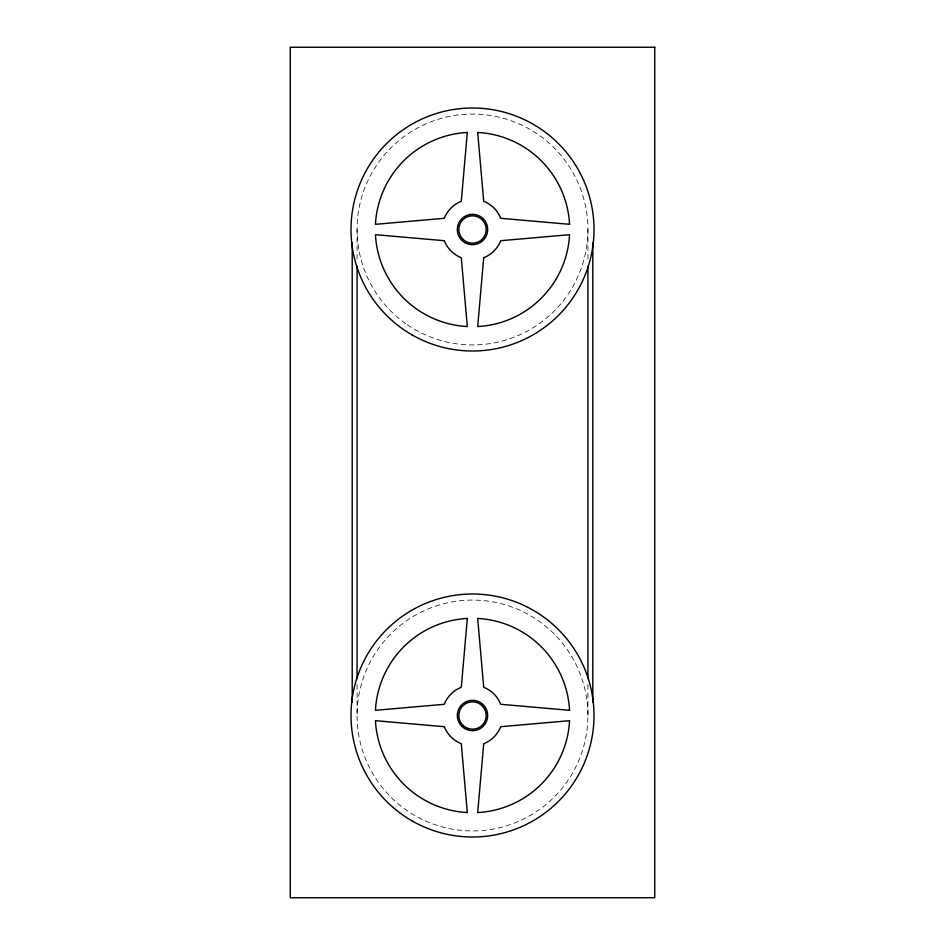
<?xml version="1.0" encoding="UTF-8"?>
<svg xmlns="http://www.w3.org/2000/svg" width="945" height="945" viewBox="0 0 945 945"><rect width="100%" height="100%" fill="white"/><g stroke="black" fill="none" stroke-linecap="round" stroke-linejoin="round"><path stroke-width="0.71" stroke-dasharray="4.72 3.54" d="M587.92 229.505L587.92 260.43M587.92 684.57L587.92 715.495A115.42 115.42 0 0 1 414.784 815.464A115.42 115.42 0 0 1 414.784 615.538A115.42 115.42 0 0 1 587.92 715.495M357.08 229.505L357.08 260.43M357.08 684.57L357.08 715.495M407.307 324.749A115.42 115.42 0 0 0 587.589 238.341A115.42 115.42 0 0 0 422.604 125.413A115.42 115.42 0 0 0 407.307 324.749"/><path stroke-width="1.42" d="M592.787 242.759L592.787 702.241M587.92 266.313L587.92 678.687M357.08 266.313L357.08 678.687M352.213 242.759L352.213 702.241M467.314 132.442L461.29 201.273A30.37 30.37 0 0 0 444.268 218.295L375.437 224.319A97.205 97.205 0 0 1 467.314 132.442M483.71 257.737L477.686 326.557A97.205 97.205 0 0 0 569.563 234.691L500.732 240.703A30.37 30.37 0 0 1 483.71 257.737M467.314 618.443L461.29 687.263A30.37 30.37 0 0 0 444.268 704.297L375.437 710.309A97.205 97.205 0 0 1 467.314 618.443M483.71 743.727L477.686 812.558A97.205 97.205 0 0 0 569.563 720.681L500.732 726.705A30.37 30.37 0 0 1 483.71 743.727M654.755 47.25L290.245 47.25L290.245 897.75L654.755 897.75L654.755 47.25M569.563 224.319L500.732 218.295A30.37 30.37 0 0 0 483.71 201.273L477.686 132.442A97.205 97.205 0 0 1 569.563 224.319M444.268 240.703L375.437 234.691A97.205 97.205 0 0 0 467.314 326.557L461.29 257.737A30.37 30.37 0 0 1 444.268 240.703M569.563 710.309L500.732 704.297A30.37 30.37 0 0 0 483.71 687.263L477.686 618.443A97.205 97.205 0 0 1 569.563 710.309M444.268 726.705L375.437 720.681A97.205 97.205 0 0 0 467.314 812.558L461.29 743.727A30.37 30.37 0 0 1 444.268 726.705M462.837 725.169A13.667 13.667 0 0 0 485.706 719.039A13.667 13.667 0 0 0 468.968 702.3A13.667 13.667 0 0 0 462.837 725.169M462.837 239.168A13.667 13.667 0 0 0 485.706 233.037A13.667 13.667 0 0 0 468.968 216.299A13.667 13.667 0 0 0 462.837 239.168M461.762 726.244A15.191 15.191 0 0 0 487.171 719.428A15.191 15.191 0 0 0 468.566 700.836A15.191 15.191 0 0 0 461.762 726.244M411.748 820.721A121.503 121.503 0 0 0 594.003 715.495A121.503 121.503 0 0 0 411.748 610.281A121.503 121.503 0 0 0 411.748 820.721M464.905 242.652A15.191 15.191 0 0 0 487.691 229.505A15.191 15.191 0 0 0 464.905 216.346A15.191 15.191 0 0 0 464.905 242.652M411.748 334.719A121.503 121.503 0 0 0 594.003 229.505A121.503 121.503 0 0 0 411.748 124.279A121.503 121.503 0 0 0 411.748 334.719"/></g></svg>
